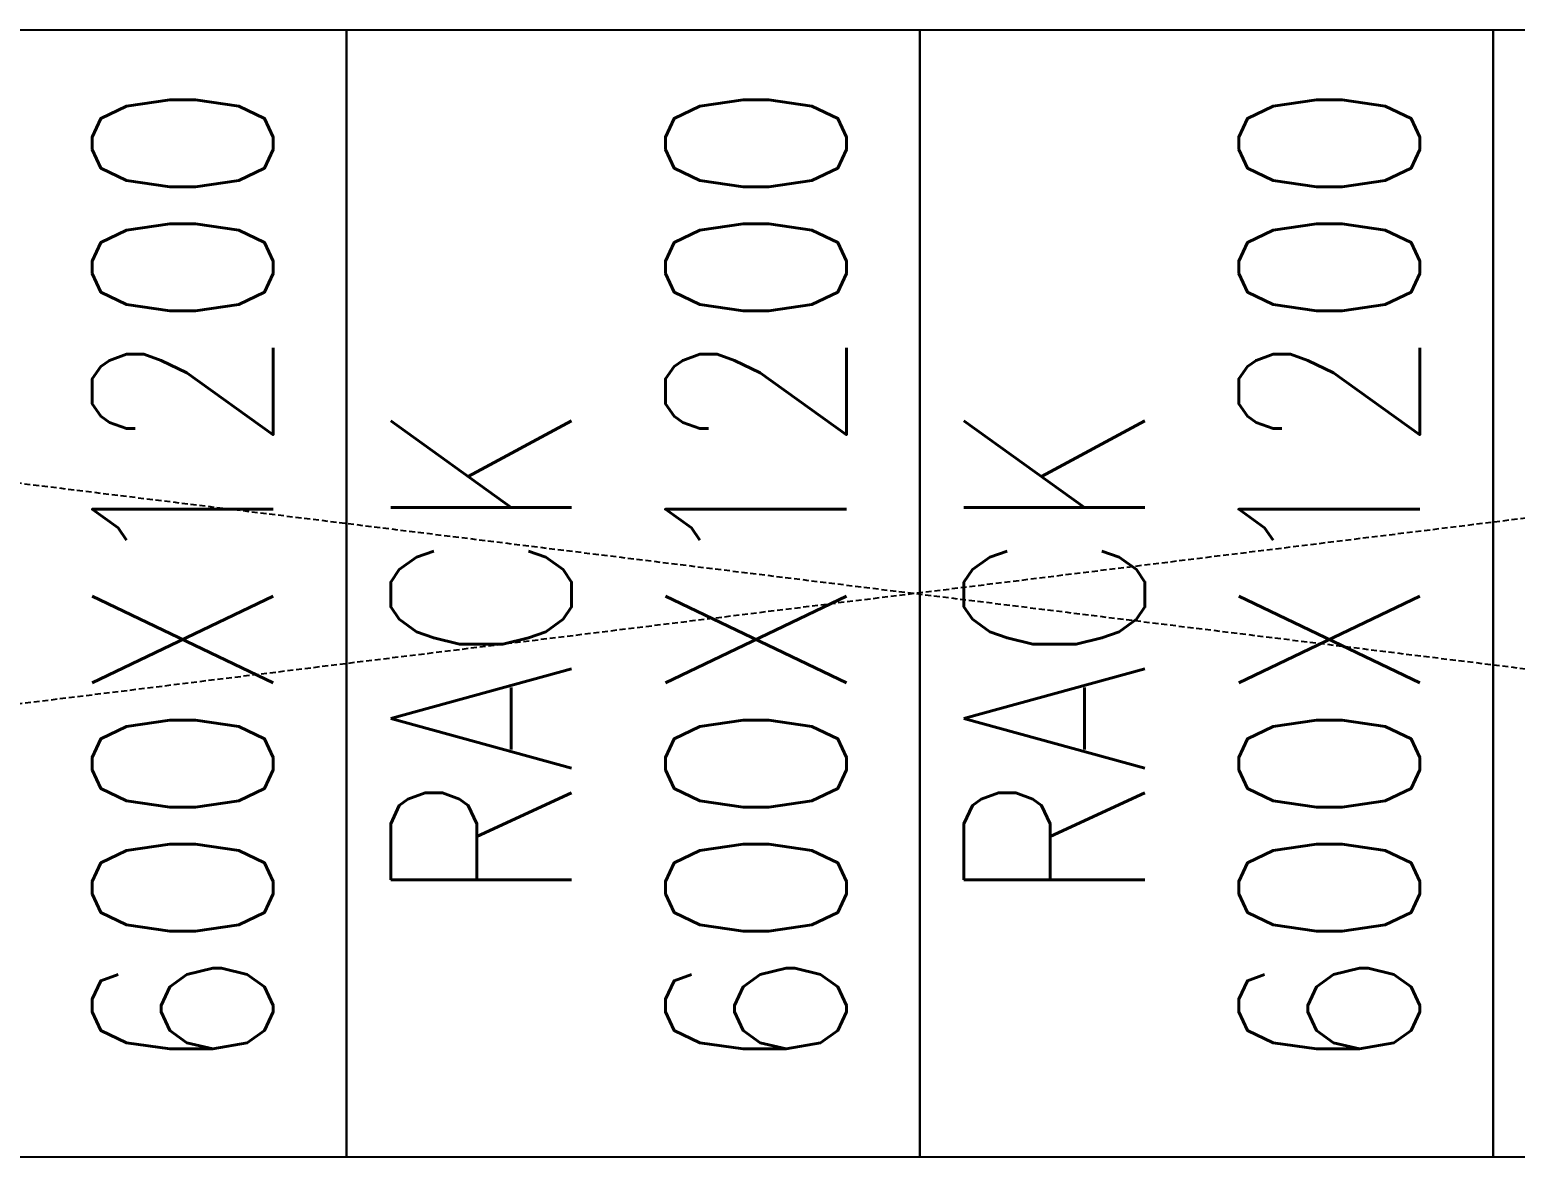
# Model space of a CAD drawing. Extents: x 225000 to 2157367, y 208400 to 840900.
# Drawn here: x 504398 to 505979, y 408802 to 410002 of the extents above; entities that cross this region are included whole.
import ezdxf

# ---------------------------------------------------------------- set-up
doc = ezdxf.new("R2010")
doc.units = 0
doc.header["$LTSCALE"] = 10
doc.linetypes.add('XFDP20-DC-PH1$0$HIDDEN2', pattern=[0.1875, 0.125, -0.0625])
doc.layers.add('XFDP20-DC-PH1$0$A-EQ (PH1)', color=15, linetype='XFDP20-DC-PH1$0$HIDDEN2')
doc.layers.add('XFM2Q20-DC$0$RACK-DC1-600X1200', color=6, linetype='Continuous')
doc.styles.add('XFM2Q20-DC$0$XOL30-HVAC-EQ-L194205$0$Standard', font='txt.shx', dxfattribs={"width": 0.8, "bigfont": 'chineset.shx'})

# ---------------------------------------------------------------- blocks, each defined once
blk = doc.blocks.new('XFDP20-DC-PH1')
at = {"layer": 'XFDP20-DC-PH1$0$A-EQ (PH1)', "ltscale": 5}
for p, q in [((510205.6, 210002.3, 0), (500475.6, 208802.3, 0)), ((500475.6, 210002.3, 0), (510205.6, 208802.3, 0))]:
    blk.add_line(p, q, dxfattribs=at)
at = {"layer": 'XFDP20-DC-PH1$0$A-EQ (PH1)', "ltscale": 5, "elevation": 0}
blk.add_lwpolyline([(510205.6, 208802.3), (500475.6, 208802.3), (500475.6, 210002.3), (510205.6, 210002.3)], close=True, dxfattribs=at)
blk = doc.blocks.new('XFM2Q20-DC')
at = {"layer": 'XFM2Q20-DC$0$RACK-DC1-600X1200'}
for p, q in [((504125.6, 210002.3, 0), (504735.6, 210002.3, 0)), ((504735.6, 210002.3, 0), (504735.6, 208802.3, 0)), ((504735.6, 210002.3, 0), (505345.6, 210002.3, 0)), ((505345.6, 210002.3, 0), (505345.6, 208802.3, 0)), ((504735.6, 208802.3, 0), (504735.6, 209402.3, 0)), ((505345.6, 208802.3, 0), (505345.6, 209402.3, 0))]:
    blk.add_line(p, q, dxfattribs=at)
at = {"layer": 'XFM2Q20-DC$0$RACK-DC1-600X1200', "elevation": 0}
for points in [[(504735.6, 208802.3), (504125.6, 208802.3), (504125.6, 210002.3), (504735.6, 210002.3)], [(505345.6, 208802.3), (504735.6, 208802.3), (504735.6, 210002.3), (505345.6, 210002.3)], [(505955.6, 208802.3), (505345.6, 208802.3), (505345.6, 210002.3), (505955.6, 210002.3)], [(506565.6, 208802.3), (505955.6, 208802.3), (505955.6, 210002.3), (506565.6, 210002.3)]]:
    blk.add_lwpolyline(points, close=True, dxfattribs=at)
at = {"color": 53, "style": 'XFM2Q20-DC$0$XOL30-HVAC-EQ-L194205$0$Standard', "width": 0.8}
for s, p in [('600X1200', (504657.4, 208891.2, 0)), ('600X1200', (505267.4, 208891.2, 0)), ('600X1200', (505877.4, 208891.2, 0)), ('RACK', (504975, 209071.2, 0)), ('RACK', (505585, 209071.2, 0))]:
    blk.add_text(s, height=192.55, rotation=90, dxfattribs=at).set_placement(p)

msp = doc.modelspace()

# ---------------------------------------------------------------- block references
for name in ['XFDP20-DC-PH1', 'XFM2Q20-DC']:
    msp.add_blockref(name, (0, 200000))

doc.saveas('drawing.dxf')
